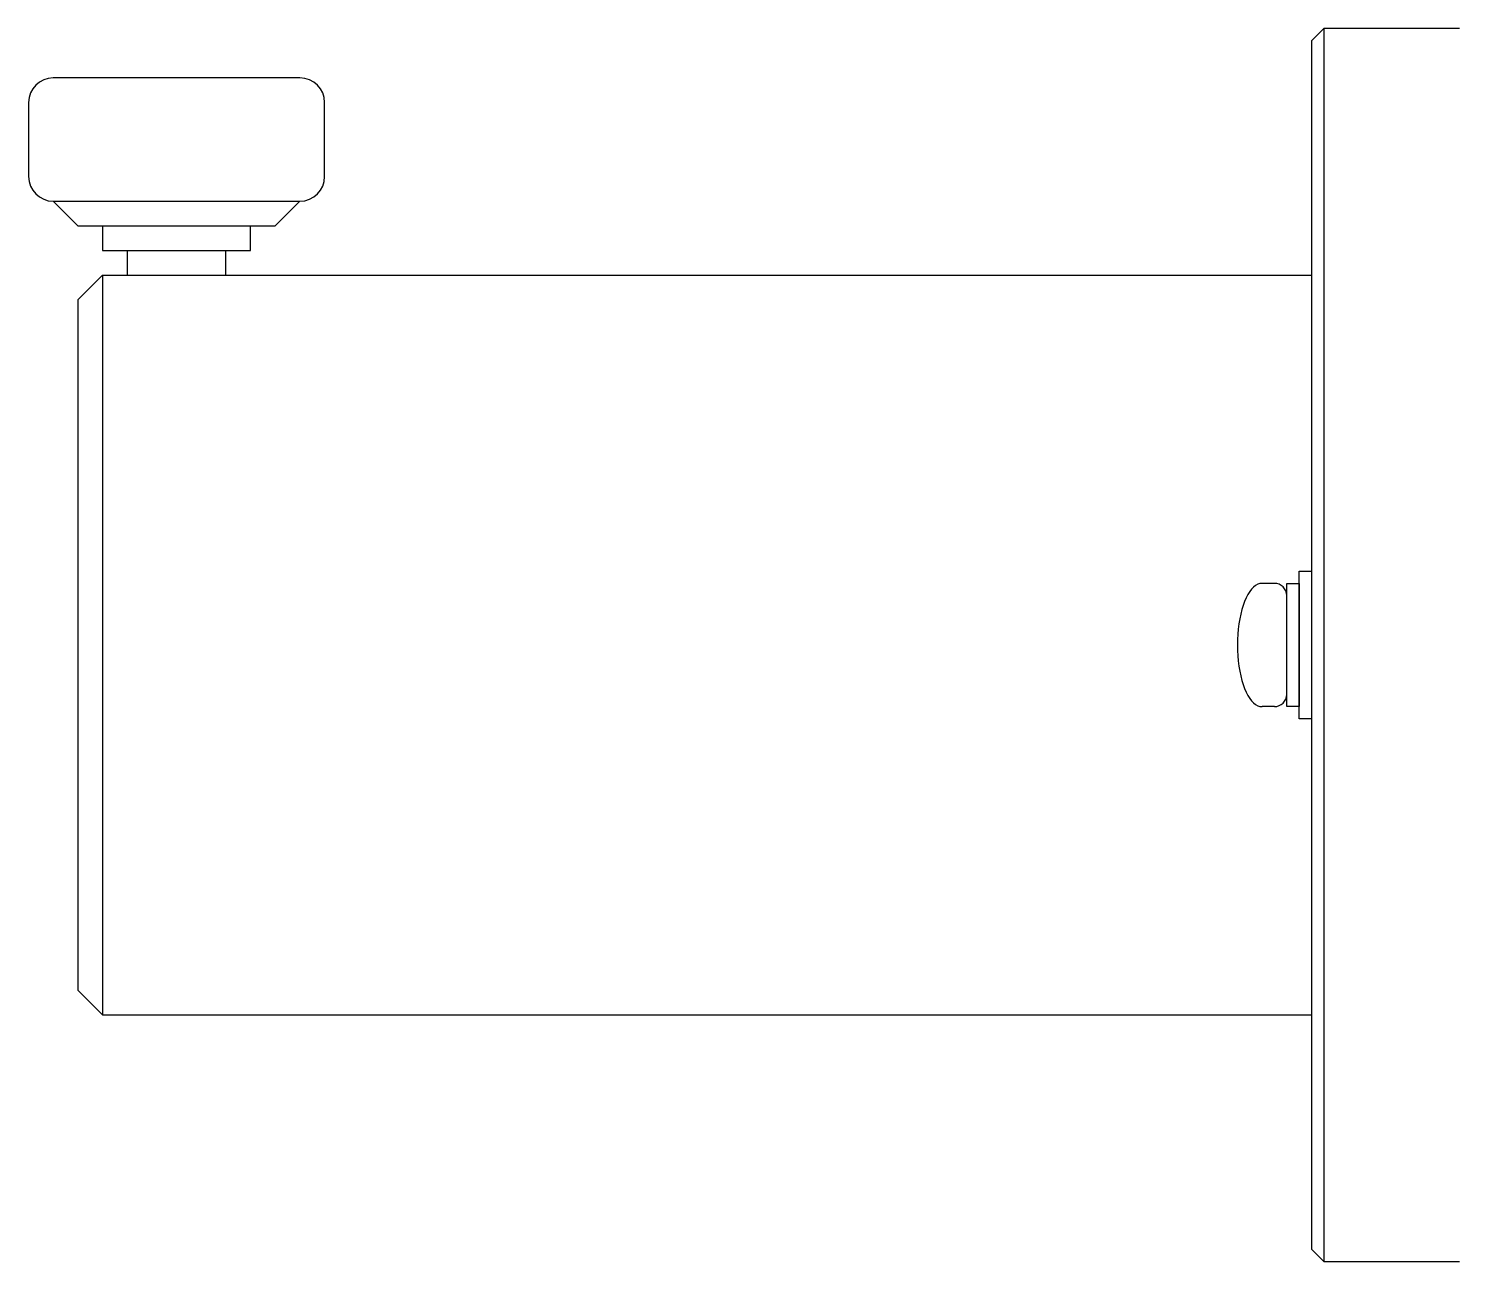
# Model space of a CAD drawing. Header units: millimetres. Extents: x 214 to 914, y 119 to 530.
# Drawn here: x 427 to 485, y 250.4 to 300.4 of the extents above; entities that cross this region are included whole.
import ezdxf

# ---------------------------------------------------------------- set-up
doc = ezdxf.new("R2010")
doc.units = ezdxf.units.MM
doc.layers.get('0').update_dxf_attribs({"lineweight": 30})

# ---------------------------------------------------------------- blocks, each defined once
blk = doc.blocks.new('A$C1A7F7AF9')
for p, q in [((249.008, 70), (248.508, 69.5)), ((249.008, 70), (249.008, 20)), ((254.508, 70), (249.008, 70)), ((248.508, 69.5), (248.508, 20.5)), ((207.508, 68), (197.508, 68)), ((196.508, 67), (196.508, 64)), ((208.508, 64), (208.508, 67)), ((197.508, 63), (207.508, 63)), ((199.508, 60), (198.508, 59)), ((199.508, 60), (199.508, 30)), ((199.508, 60), (248.508, 60)), ((198.508, 59), (198.508, 31)), ((248.008, 48), (248.508, 48)), ((248.008, 42), (248.008, 48)), ((248.508, 48), (248.508, 42)), ((247.008, 47.5), (246.508, 47.5)), ((247.508, 47.5), (248.008, 47.5)), ((247.508, 42.5), (247.508, 47.5)), ((247.508, 43), (247.508, 47)), ((248.008, 47.5), (248.008, 42.5)), ((247.008, 42.5), (246.508, 42.5)), ((248.008, 42.5), (247.508, 42.5)), ((248.508, 42), (248.008, 42)), ((198.508, 31), (199.508, 30)), ((199.508, 30), (248.508, 30)), ((249.008, 20), (248.508, 20.5)), ((249.008, 20), (254.508, 20))]:
    blk.add_line(p, q)
for points in [[(197.508, 63), (198.508, 62), (206.508, 62), (206.508, 62), (207.508, 63)], [(199.508, 62), (199.508, 61), (205.508, 61), (205.508, 62)], [(200.508, 61), (200.508, 60), (204.508, 60), (204.508, 61)], [(246.508, 47.5), (246.421, 47.491), (246.334, 47.462), (246.249, 47.415), (246.166, 47.349), (246.085, 47.266), (246.008, 47.165), (245.934, 47.048), (245.865, 46.915), (245.801, 46.768), (245.742, 46.607), (245.689, 46.434), (245.642, 46.25), (245.602, 46.057), (245.568, 45.855), (245.542, 45.647), (245.523, 45.434), (245.512, 45.218), (245.508, 45), (245.512, 44.782), (245.523, 44.566), (245.542, 44.353), (245.568, 44.145), (245.602, 43.944), (245.642, 43.75), (245.689, 43.566), (245.742, 43.393), (245.801, 43.232), (245.865, 43.085), (245.934, 42.952), (246.008, 42.835), (246.085, 42.734), (246.166, 42.651), (246.249, 42.585), (246.334, 42.538), (246.421, 42.51), (246.508, 42.5)]]:
    blk.add_lwpolyline(points)
for centre, radius, start, end in [((197.508, 67), 1, 90, 180), ((207.508, 67), 1, 0, 90), ((197.508, 64), 1, 180, 270), ((207.508, 64), 1, 270, 0), ((247.008, 47), 0.5, 0, 90), ((247.008, 43), 0.5, 270, 0)]:
    blk.add_arc(centre, radius, start, end)

msp = doc.modelspace()

# ---------------------------------------------------------------- block references
msp.add_blockref('A$C1A7F7AF9', (230.478, 230.378))

doc.saveas('drawing.dxf')
